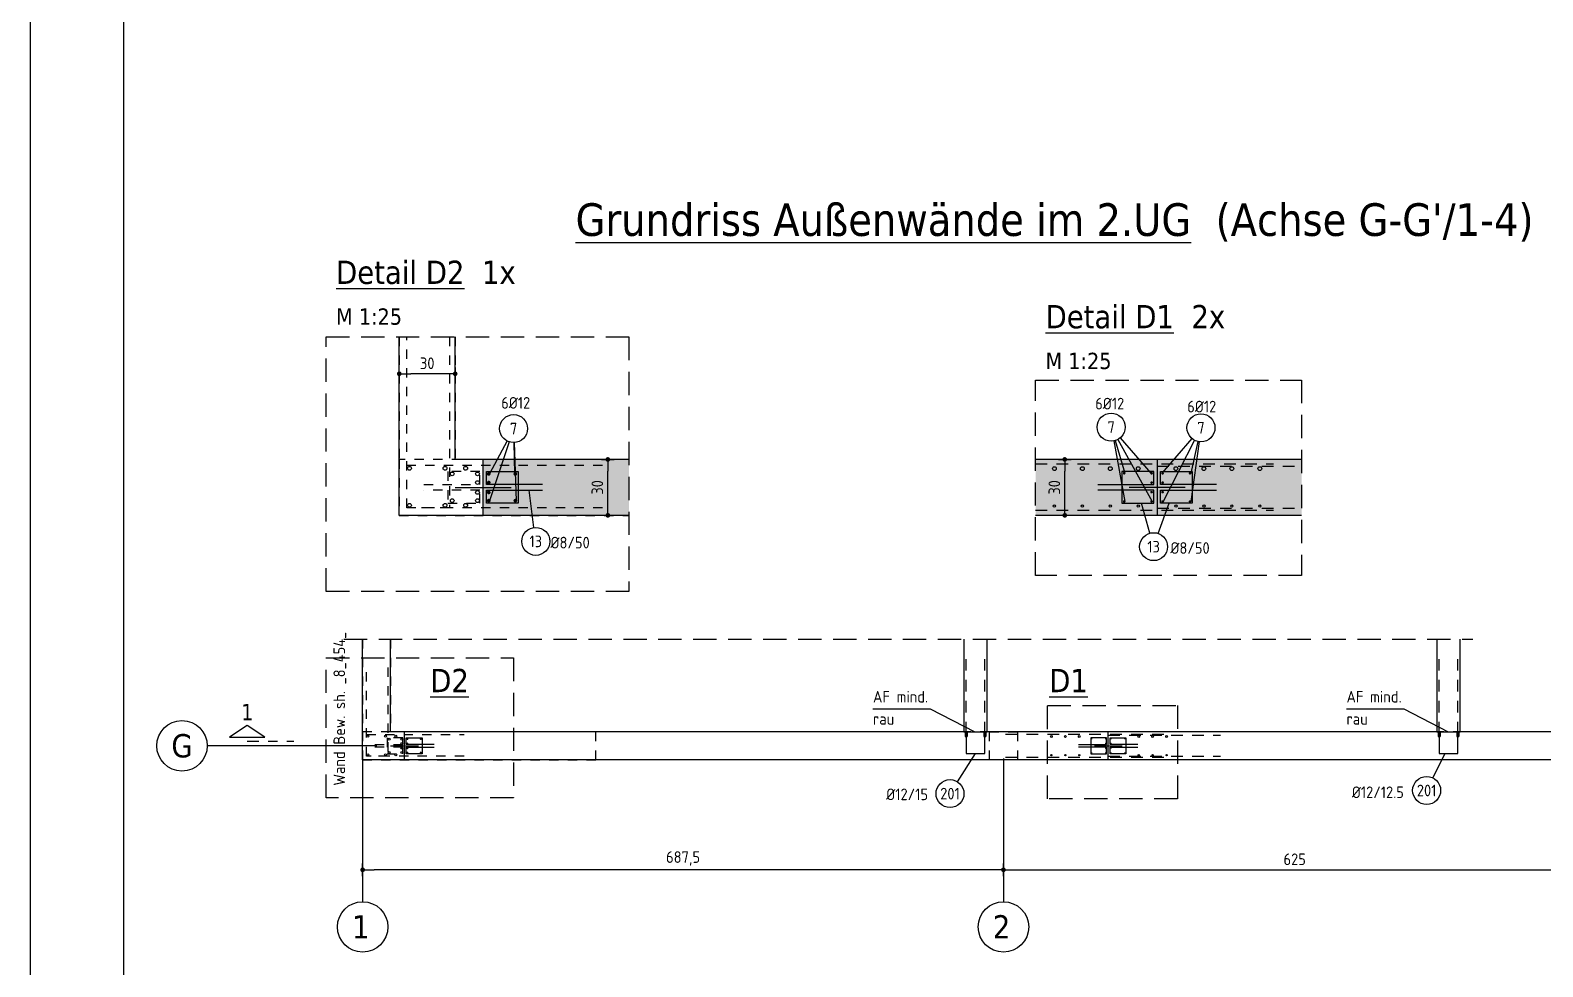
# Model space of a CAD drawing. Extents: x -17 to 74, y -15 to 121.
# Drawn here: x 0 to 16.23, y 19.59 to 29.64 of the extents above; entities that cross this region are included whole.
import ezdxf
from ezdxf.enums import TextEntityAlignment as Align

# ---------------------------------------------------------------- set-up
doc = ezdxf.new("R2010")
doc.units = 0
doc.header["$LTSCALE"] = 0.5
for name, pattern in [('AUSGEZOGEN', [1000.01, 1000, 0.01]), ('DASHDOTSMALL', [1.05, 0.5, -0.25, 0.05, -0.25]), ('DASHED', [0.75, 0.5, -0.25]), ('DOT', [0.175, 0.05, -0.125]), ('HIDDEN', [0.375, 0.25, -0.125]), ('HIDDEN2', [0.187, 0.125, -0.062]), ('PUNKT', [0.175, 0.05, -0.125]), ('STRICHLINIE', [0.75, 0.5, -0.25]), ('STRICHPUNKT2', [0.55, 0.25, -0.125, 0.05, -0.125])]:
    doc.linetypes.add(name, pattern=pattern)
for name, color, linetype in [('ACHSEN', 7, 'Continuous'), ('AFU', 7, 'Continuous'), ('BETON', 7, 'Continuous'), ('Brüstung 1.UG', 7, 'Continuous'), ('DETAIL', 7, 'Continuous'), ('DRUEBER', 7, 'Continuous'), ('grau_mittel', 7, 'Continuous'), ('HILFE', 7, 'Continuous'), ('LENTON', 7, 'Continuous'), ('MASSE', 7, 'Continuous'), ('RAHMEN', 7, 'Continuous'), ('RND', 7, 'Continuous'), ('SCHNITTE', 7, 'Continuous'), ('SFP_Achsen', 7, 'Continuous'), ('TEXT', 7, 'Continuous')]:
    doc.layers.add(name, color=color, linetype=linetype)
doc.styles.add('helv', font='tahoma.ttf')
doc.styles.add('txt', font='isocp.shx')
doc.linetypes.add('AFU_50K', pattern='A,0.15,["/",Standard,S=0.2,R=0,X=-0.01,Y=-0.1],0.07,["/",Standard,S=0.2,R=0,X=-0.01,Y=-0.1],0.15', length=0.37)
doc.dimstyles.new('DOT_I', dxfattribs={"dimscale": 0.5, "dimtxt": 0.25, "dimasz": 0.25, "dimexe": 0.1, "dimexo": 0.3, "dimgap": 0.1, "dimtad": 1, "dimdec": 3, "dimzin": 3, "dimtxsty": 'txt', "dimblk": 'DOT', "dimblk1": 'DOT', "dimblk2": 'DOT', "dimsah": 1, "dimcen": 0.1, "dimse1": 1, "dimse2": 1, "dimazin": 0, "dimtfac": 1, "dimtdec": 4, "dimtix": 1, "dimtmove": 2, "dimatfit": 3, "dimfxl": 0, "dimtvp": 1, "dimtolj": 1, "dimtzin": 0, "dimarcsym": 0})

# ---------------------------------------------------------------- blocks, each defined once
blk = doc.blocks.new('RND_HIN')
at = {"layer": 'RND', "color": 7, "linetype": 'Continuous'}
blk.add_circle((0, 0), 0.3, dxfattribs=at)
at = {"layer": 'RND', "color": 7, "linetype": 'Continuous', "style": 'txt'}
blk.add_attdef('POSI', text='', height=0.25, dxfattribs=at).set_placement((0, 0), align=Align.MIDDLE)
blk = doc.blocks.new('DOT')
at = {"layer": 'MASSE', "color": 7, "linetype": 'Continuous'}
for p, q in [((0, 0), (-1, 0)), ((0, 0.54), (0, -0.54))]:
    blk.add_line(p, q, dxfattribs=at)
at = {"layer": 'MASSE', "color": 7, "linetype": 'Continuous', "const_width": 0.2}
blk.add_lwpolyline([(-0.1, 0, 1), (0.1, 0, 1)], format="xyb", close=True, dxfattribs=at)
blk = doc.blocks.new('*D29')
at = {"layer": 'Defpoints', "color": 0, "linetype": 'AUSGEZOGEN', "transparency": 16777216}
for p in [(11.099, 25.037), (11.099, 25.037), (11.099, 24.437)]:
    blk.add_point(p, dxfattribs=at)
at = {"layer": 'MASSE', "color": 0, "linetype": 'AUSGEZOGEN', "lineweight": -2, "transparency": 16777216}
blk.add_line((11.099, 24.562), (11.099, 24.912), dxfattribs=at)
at = {"layer": 'MASSE', "color": 0, "linetype": 'AUSGEZOGEN', "lineweight": -2, "transparency": 16777216, "xscale": 0.125, "yscale": 0.125, "zscale": 0.125}
for p, rotation in [((11.099, 25.037), 90), ((11.099, 24.437), 270)]:
    blk.add_blockref('DOT', p, dxfattribs=dict(at, rotation=rotation))
at = {"layer": 'MASSE', "color": 0, "linetype": 'AUSGEZOGEN', "transparency": 16777216, "insert": (10.987, 24.737), "char_height": 0.125, "attachment_point": 5, "rotation": 90, "style": 'txt'}
blk.add_mtext('\\A1;30', dxfattribs=at)
blk = doc.blocks.new('*D30')
at = {"layer": 'Defpoints', "color": 0, "linetype": 'AUSGEZOGEN', "transparency": 16777216}
for p in [(6.197, 25.037), (6.197, 25.037), (6.197, 24.437)]:
    blk.add_point(p, dxfattribs=at)
at = {"layer": 'MASSE', "color": 0, "linetype": 'AUSGEZOGEN', "lineweight": -2, "transparency": 16777216}
blk.add_line((6.197, 24.562), (6.197, 24.912), dxfattribs=at)
at = {"layer": 'MASSE', "color": 0, "linetype": 'AUSGEZOGEN', "lineweight": -2, "transparency": 16777216, "xscale": 0.125, "yscale": 0.125, "zscale": 0.125}
for p, rotation in [((6.197, 25.037), 90), ((6.197, 24.437), 270)]:
    blk.add_blockref('DOT', p, dxfattribs=dict(at, rotation=rotation))
at = {"layer": 'MASSE', "color": 0, "linetype": 'AUSGEZOGEN', "transparency": 16777216, "insert": (6.084, 24.737), "char_height": 0.125, "attachment_point": 5, "rotation": 90, "style": 'txt'}
blk.add_mtext('\\A1;30', dxfattribs=at)
blk = doc.blocks.new('*D31')
at = {"layer": 'Defpoints', "color": 0, "linetype": 'AUSGEZOGEN', "transparency": 16777216}
for p in [(3.959, 25.956), (3.959, 25.956), (4.559, 25.956)]:
    blk.add_point(p, dxfattribs=at)
at = {"layer": 'MASSE', "color": 0, "linetype": 'AUSGEZOGEN', "lineweight": -2, "transparency": 16777216}
blk.add_line((4.434, 25.956), (4.084, 25.956), dxfattribs=at)
at = {"layer": 'MASSE', "color": 0, "linetype": 'AUSGEZOGEN', "lineweight": -2, "transparency": 16777216, "xscale": 0.125, "yscale": 0.125, "zscale": 0.125, "rotation": 180}
blk.add_blockref('DOT', (3.959, 25.956), dxfattribs=at)
at = {"layer": 'MASSE', "color": 0, "linetype": 'AUSGEZOGEN', "lineweight": -2, "transparency": 16777216, "xscale": 0.125, "yscale": 0.125, "zscale": 0.125}
blk.add_blockref('DOT', (4.559, 25.956), dxfattribs=at)
at = {"layer": 'MASSE', "color": 0, "linetype": 'AUSGEZOGEN', "transparency": 16777216, "insert": (4.259, 26.069), "char_height": 0.125, "attachment_point": 5, "style": 'txt'}
blk.add_mtext('\\A1;30', dxfattribs=at)
blk = doc.blocks.new('A0--19')
at = {"layer": 'RAHMEN'}
blk.add_line((0, 84.1), (0, 0), dxfattribs=at)
at = {"layer": 'RAHMEN', "color": 5}
blk.add_line((2, 83.6), (2, 0.5), dxfattribs=at)
blk = doc.blocks.new('SCHN-2')
at = {"layer": 'SCHNITTE', "color": 6, "linetype": 'Continuous'}
blk.add_lwpolyline([(0.378, 0.088), (0, 0.34), (-0.378, 0.088)], close=True, dxfattribs=at)
at = {"layer": 'SCHNITTE', "color": 1, "linetype": 'DASHDOTSMALL', "style": 'helv'}
blk.add_attdef('SCHN-2', text='', height=0.35, dxfattribs=at).set_placement((0, 0.45), align=Align.CENTER)
blk = doc.blocks.new('*D49')
at = {"layer": 'Defpoints', "color": 0, "linetype": 'AUSGEZOGEN', "transparency": 16777216}
for p in [(3.566, 20.633), (3.566, 20.633), (10.441, 20.633)]:
    blk.add_point(p, dxfattribs=at)
at = {"layer": 'MASSE', "color": 0, "linetype": 'AUSGEZOGEN', "lineweight": -2, "transparency": 16777216}
blk.add_line((10.316, 20.633), (3.691, 20.633), dxfattribs=at)
at = {"layer": 'MASSE', "color": 0, "linetype": 'AUSGEZOGEN', "lineweight": -2, "transparency": 16777216, "xscale": 0.125, "yscale": 0.125, "zscale": 0.125, "rotation": 180}
blk.add_blockref('DOT', (3.566, 20.633), dxfattribs=at)
at = {"layer": 'MASSE', "color": 0, "linetype": 'AUSGEZOGEN', "lineweight": -2, "transparency": 16777216, "xscale": 0.125, "yscale": 0.125, "zscale": 0.125}
blk.add_blockref('DOT', (10.441, 20.633), dxfattribs=at)
at = {"layer": 'MASSE', "color": 0, "linetype": 'AUSGEZOGEN', "transparency": 16777216, "insert": (7.004, 20.755), "char_height": 0.125, "attachment_point": 5, "style": 'txt'}
blk.add_mtext('\\A1;687,5', dxfattribs=at)
blk = doc.blocks.new('*D50')
at = {"layer": 'Defpoints', "color": 0, "linetype": 'AUSGEZOGEN', "transparency": 16777216}
for p in [(10.441, 20.633), (16.691, 20.633), (16.691, 20.633)]:
    blk.add_point(p, dxfattribs=at)
at = {"layer": 'MASSE', "color": 0, "linetype": 'AUSGEZOGEN', "lineweight": -2, "transparency": 16777216}
blk.add_line((10.566, 20.633), (16.566, 20.633), dxfattribs=at)
at = {"layer": 'MASSE', "color": 0, "linetype": 'AUSGEZOGEN', "lineweight": -2, "transparency": 16777216, "xscale": 0.125, "yscale": 0.125, "zscale": 0.125, "rotation": 180}
blk.add_blockref('DOT', (10.441, 20.633), dxfattribs=at)
at = {"layer": 'MASSE', "color": 0, "linetype": 'AUSGEZOGEN', "lineweight": -2, "transparency": 16777216, "xscale": 0.125, "yscale": 0.125, "zscale": 0.125}
blk.add_blockref('DOT', (16.691, 20.633), dxfattribs=at)
at = {"layer": 'MASSE', "color": 0, "linetype": 'AUSGEZOGEN', "transparency": 16777216, "insert": (13.566, 20.746), "char_height": 0.125, "attachment_point": 5, "style": 'txt'}
blk.add_mtext('\\A1;625', dxfattribs=at)

msp = doc.modelspace()

# ---------------------------------------------------------------- hatches: boundary and pattern name
at = {"layer": 'grau_mittel'}
msp.add_hatch(color=61, dxfattribs=at).paths.add_polyline_path([(6.42376, 25.03699), (4.8586, 25.03699), (4.8586, 24.43699), (6.42376, 24.43699)])
h = msp.add_hatch(color=61, dxfattribs=at)
h.paths.add_polyline_path([(12.08977, 24.43699), (12.08977, 25.03699), (10.78542, 25.03699), (10.78542, 24.43699)])
h.paths.add_polyline_path([(13.64074, 24.43699), (13.64074, 25.03699), (12.08977, 25.03699), (12.08977, 24.43699)])

# ---------------------------------------------------------------- linework, layer by layer
at = {"layer": 'ACHSEN', "color": 140, "linetype": 'AUSGEZOGEN'}
for p, q in [((3.7168, 21.96378), (1.89853, 21.96378)), ((3.56642, 21.82698), (3.56642, 20.2909)), ((10.44142, 21.82698), (10.44142, 20.2909))]:
    msp.add_line(p, q, dxfattribs=at)
at = {"layer": 'AFU', "color": 8, "linetype": 'AFU_50K'}
for p, q in [((4.8586, 24.43699), (4.8586, 25.03699)), ((12.08977, 25.03699), (12.08977, 24.43699)), ((4.01642, 21.81378), (4.01642, 22.11378)), ((10.01642, 22.11378), (10.26642, 22.11378)), ((11.56642, 21.81378), (11.56642, 22.11378)), ((15.09142, 22.11378), (15.34142, 22.11378))]:
    msp.add_line(p, q, dxfattribs=at)
at = {"layer": 'AFU', "color": 1, "linetype": 'AUSGEZOGEN'}
for p, q in [((4.5586, 24.73699), (5.1586, 24.73699)), ((12.38977, 24.73699), (11.78977, 24.73699)), ((3.86642, 21.96378), (4.16642, 21.96378)), ((11.41642, 21.96378), (11.71642, 21.96378))]:
    msp.add_line(p, q, dxfattribs=at)
at = {"layer": 'BETON', "color": 6, "linetype": 'AUSGEZOGEN', "lineweight": -2}
for p, q in [((3.9586, 24.43699), (3.9586, 26.35129)), ((4.5586, 25.03699), (4.5586, 26.35129)), ((6.42376, 25.03699), (4.5586, 25.03699)), ((13.64074, 25.03699), (10.78542, 25.03699)), ((6.42376, 24.43699), (3.9586, 24.43699)), ((13.64074, 24.43699), (10.78542, 24.43699)), ((3.56642, 21.81378), (3.56642, 23.1079)), ((3.86642, 22.11378), (3.86642, 23.1079)), ((10.01642, 23.1079), (10.01642, 22.11378)), ((10.26642, 22.11378), (10.26642, 23.1079)), ((15.09142, 23.1079), (15.09142, 22.11378)), ((15.34142, 22.11378), (15.34142, 23.1079)), ((10.01642, 22.11378), (3.86642, 22.11378)), ((15.09142, 22.11378), (10.26642, 22.11378)), ((24.51642, 22.11378), (15.34142, 22.11378)), ((24.81642, 21.81378), (3.56642, 21.81378))]:
    msp.add_line(p, q, dxfattribs=at)
at = {"layer": 'Brüstung 1.UG', "color": 102, "linetype": 'DOT'}
for p, q in [((3.9586, 26.35129), (3.9586, 25.03699)), ((4.5586, 26.35129), (4.5586, 25.03699)), ((3.56642, 23.1079), (3.56642, 22.11378)), ((3.86642, 23.1079), (3.86642, 22.11378)), ((10.29142, 22.11378), (6.06642, 22.11378)), ((16.56642, 22.11378), (10.59142, 22.11378)), ((10.29142, 21.81378), (6.06642, 21.81378)), ((16.56642, 21.81378), (10.59142, 21.81378))]:
    msp.add_line(p, q, dxfattribs=at)
at = {"layer": 'DETAIL', "color": 102, "linetype": 'STRICHLINIE'}
for points in [[(3.17424, 23.62042), (3.17424, 26.35129), (6.42376, 26.35129), (6.42376, 23.62042)], [(10.78542, 23.79103), (10.78542, 25.88919), (13.64074, 25.88919), (13.64074, 23.79103)], [(3.17424, 21.40549), (3.17424, 22.90805), (5.18368, 22.90805), (5.18368, 21.40549)], [(10.91424, 21.39394), (10.91424, 22.39461), (12.30829, 22.39461), (12.30829, 21.39394)]]:
    msp.add_lwpolyline(points, close=True, dxfattribs=at)
at = {"layer": 'DRUEBER', "color": 7, "linetype": 'PUNKT', "lineweight": -2}
for p, q in [((3.9586, 25.03699), (3.9586, 24.43699)), ((6.42376, 25.03699), (3.9586, 25.03699)), ((3.9586, 24.43699), (6.42376, 24.43699)), ((6.06642, 22.11378), (3.56642, 22.11378)), ((3.56642, 22.11378), (3.56642, 21.81378)), ((6.06642, 21.81378), (6.06642, 22.11378)), ((10.29142, 22.11378), (10.59142, 22.11378)), ((10.29142, 21.81378), (10.29142, 22.11378)), ((10.59142, 22.11378), (10.59142, 21.81378)), ((3.56642, 21.81378), (6.06642, 21.81378)), ((10.59142, 21.81378), (10.29142, 21.81378))]:
    msp.add_line(p, q, dxfattribs=at)
at = {"layer": 'HILFE', "color": 102, "linetype": 'DASHED'}
msp.add_line((3.36346, 23.1079), (15.47773, 23.1079), dxfattribs=at)
at = {"layer": 'HILFE', "color": 102, "linetype": 'AUSGEZOGEN'}
for p, q in [((9.04143, 22.36131), (9.65648, 22.36131)), ((9.65648, 22.36131), (10.13252, 22.11378)), ((14.12193, 22.36131), (14.73699, 22.36131)), ((14.73699, 22.36131), (15.21302, 22.11378))]:
    msp.add_line(p, q, dxfattribs=at)
at = {"layer": 'LENTON', "color": 102}
for p, q in [((10.0316, 22.11378), (10.0316, 22.11274)), ((10.03651, 22.11378), (10.0316, 22.11378)), ((10.0316, 22.11274), (10.03275, 22.11214)), ((10.03275, 22.11141), (10.0316, 22.11082)), ((10.0316, 22.11082), (10.0316, 22.06529)), ((10.03412, 22.11378), (10.0353, 22.11282)), ((10.04754, 22.11282), (10.0353, 22.11282)), ((10.0353, 22.11282), (10.03715, 22.09523)), ((10.04754, 22.11282), (10.0353, 22.11282)), ((10.03715, 22.08252), (10.0353, 22.06493)), ((10.04633, 22.11378), (10.03651, 22.11378)), ((10.04569, 22.09523), (10.03715, 22.09523)), ((10.04569, 22.08252), (10.03715, 22.08252)), ((10.04569, 22.09523), (10.04754, 22.11282)), ((10.04754, 22.06493), (10.04569, 22.08252)), ((10.05123, 22.11378), (10.04633, 22.11378)), ((10.04754, 22.11282), (10.04872, 22.11378)), ((10.05009, 22.11214), (10.05123, 22.11274)), ((10.05123, 22.11082), (10.05009, 22.11141)), ((10.05123, 22.11378), (10.05123, 22.11274)), ((10.05123, 22.11082), (10.05123, 22.06529)), ((10.2316, 22.11378), (10.2316, 22.11274)), ((10.23651, 22.11378), (10.2316, 22.11378)), ((10.2316, 22.11274), (10.23275, 22.11214)), ((10.23275, 22.11141), (10.2316, 22.11082)), ((10.2316, 22.11082), (10.2316, 22.06529)), ((10.23412, 22.11378), (10.2353, 22.11282)), ((10.24754, 22.11282), (10.2353, 22.11282)), ((10.2353, 22.11282), (10.23715, 22.09523)), ((10.24754, 22.11282), (10.2353, 22.11282)), ((10.23715, 22.08252), (10.2353, 22.06493)), ((10.24633, 22.11378), (10.23651, 22.11378)), ((10.24569, 22.09523), (10.23715, 22.09523)), ((10.24569, 22.08252), (10.23715, 22.08252)), ((10.24569, 22.09523), (10.24754, 22.11282)), ((10.24754, 22.06493), (10.24569, 22.08252)), ((10.25123, 22.11378), (10.24633, 22.11378)), ((10.24754, 22.11282), (10.24872, 22.11378)), ((10.25009, 22.11214), (10.25123, 22.11274)), ((10.25123, 22.11082), (10.25009, 22.11141)), ((10.25123, 22.11378), (10.25123, 22.11274)), ((10.25123, 22.11082), (10.25123, 22.06529)), ((15.1066, 22.11378), (15.1066, 22.11274)), ((15.11151, 22.11378), (15.1066, 22.11378)), ((15.1066, 22.11274), (15.10775, 22.11214)), ((15.10775, 22.11141), (15.1066, 22.11082)), ((15.1066, 22.11082), (15.1066, 22.06529)), ((15.10912, 22.11378), (15.1103, 22.11282)), ((15.12254, 22.11282), (15.1103, 22.11282)), ((15.1103, 22.11282), (15.11215, 22.09523)), ((15.12254, 22.11282), (15.1103, 22.11282)), ((15.11215, 22.08252), (15.1103, 22.06493)), ((15.12133, 22.11378), (15.11151, 22.11378)), ((15.12069, 22.09523), (15.11215, 22.09523)), ((15.12069, 22.08252), (15.11215, 22.08252)), ((15.12069, 22.09523), (15.12254, 22.11282)), ((15.12254, 22.06493), (15.12069, 22.08252)), ((15.12623, 22.11378), (15.12133, 22.11378)), ((15.12254, 22.11282), (15.12372, 22.11378)), ((15.12509, 22.11214), (15.12623, 22.11274)), ((15.12623, 22.11082), (15.12509, 22.11141)), ((15.12623, 22.11378), (15.12623, 22.11274)), ((15.12623, 22.11082), (15.12623, 22.06529)), ((15.3066, 22.11378), (15.3066, 22.11274)), ((15.31151, 22.11378), (15.3066, 22.11378)), ((15.3066, 22.11274), (15.30775, 22.11214)), ((15.30775, 22.11141), (15.3066, 22.11082)), ((15.3066, 22.11082), (15.3066, 22.06529)), ((15.30912, 22.11378), (15.3103, 22.11282)), ((15.32254, 22.11282), (15.3103, 22.11282)), ((15.3103, 22.11282), (15.31215, 22.09523)), ((15.32254, 22.11282), (15.3103, 22.11282)), ((15.31215, 22.08252), (15.3103, 22.06493)), ((15.32133, 22.11378), (15.31151, 22.11378)), ((15.32069, 22.09523), (15.31215, 22.09523)), ((15.32069, 22.08252), (15.31215, 22.08252)), ((15.32069, 22.09523), (15.32254, 22.11282)), ((15.32254, 22.06493), (15.32069, 22.08252)), ((15.32623, 22.11378), (15.32133, 22.11378)), ((15.32254, 22.11282), (15.32372, 22.11378)), ((15.32509, 22.11214), (15.32623, 22.11274)), ((15.32623, 22.11082), (15.32509, 22.11141)), ((15.32623, 22.11378), (15.32623, 22.11274)), ((15.32623, 22.11082), (15.32623, 22.06529)), ((10.0316, 22.06529), (10.03292, 22.06398)), ((10.03292, 22.06398), (10.03406, 22.06398)), ((10.04142, 22.06398), (10.03406, 22.06398)), ((10.0353, 22.06493), (10.03412, 22.06398)), ((10.04878, 22.06398), (10.04142, 22.06398)), ((10.04872, 22.06398), (10.04754, 22.06493)), ((10.04992, 22.06398), (10.04878, 22.06398)), ((10.04992, 22.06398), (10.05123, 22.06529)), ((10.2316, 22.06529), (10.23292, 22.06398)), ((10.23292, 22.06398), (10.23406, 22.06398)), ((10.24142, 22.06398), (10.23406, 22.06398)), ((10.2353, 22.06493), (10.23412, 22.06398)), ((10.24878, 22.06398), (10.24142, 22.06398)), ((10.24872, 22.06398), (10.24754, 22.06493)), ((10.24992, 22.06398), (10.24878, 22.06398)), ((10.24992, 22.06398), (10.25123, 22.06529)), ((15.1066, 22.06529), (15.10792, 22.06398)), ((15.10792, 22.06398), (15.10906, 22.06398)), ((15.11642, 22.06398), (15.10906, 22.06398)), ((15.1103, 22.06493), (15.10912, 22.06398)), ((15.12378, 22.06398), (15.11642, 22.06398)), ((15.12372, 22.06398), (15.12254, 22.06493)), ((15.12492, 22.06398), (15.12378, 22.06398)), ((15.12492, 22.06398), (15.12623, 22.06529)), ((15.3066, 22.06529), (15.30792, 22.06398)), ((15.30792, 22.06398), (15.30906, 22.06398)), ((15.31642, 22.06398), (15.30906, 22.06398)), ((15.3103, 22.06493), (15.30912, 22.06398)), ((15.32378, 22.06398), (15.31642, 22.06398)), ((15.32372, 22.06398), (15.32254, 22.06493)), ((15.32492, 22.06398), (15.32378, 22.06398)), ((15.32492, 22.06398), (15.32623, 22.06529))]:
    msp.add_line(p, q, dxfattribs=at)
at = {"layer": 'LENTON', "color": 102, "linetype": 'AUSGEZOGEN'}
for p, q in [((10.04754, 22.06493), (10.0353, 22.06493)), ((10.24754, 22.06493), (10.2353, 22.06493)), ((15.12254, 22.06493), (15.1103, 22.06493)), ((15.32254, 22.06493), (15.3103, 22.06493))]:
    msp.add_line(p, q, dxfattribs=at)
at = {"layer": 'LENTON', "color": 102}
for centre, start, end in [((10.03256, 22.11178), 297.500065, 62.499935), ((10.05028, 22.11178), 117.500045, 242.499955), ((10.23256, 22.11178), 297.500065, 62.499935), ((10.25028, 22.11178), 117.500045, 242.499955), ((15.10756, 22.11178), 297.500065, 62.499935), ((15.12528, 22.11178), 117.500045, 242.499955), ((15.30756, 22.11178), 297.500065, 62.499935), ((15.32528, 22.11178), 117.500045, 242.499955)]:
    msp.add_arc(centre, 0.00041, start, end, dxfattribs=at)
at = {"layer": 'RND', "color": 102, "linetype": 'AUSGEZOGEN'}
for p, q in [((5.11566, 25.23531), (4.9288, 24.88127)), ((5.1384, 25.22561), (4.9288, 24.59433)), ((5.18834, 25.21799), (5.19434, 24.88127)), ((5.19122, 25.21807), (5.21434, 24.59433)), ((11.62409, 25.23587), (11.74336, 24.58566)), ((11.63954, 25.23956), (11.74336, 24.88832)), ((11.66959, 25.25213), (12.03796, 24.58566)), ((11.69498, 25.26981), (12.02396, 24.88832)), ((12.46278, 25.26258), (12.14158, 24.88832)), ((12.4921, 25.24289), (12.15558, 24.58566)), ((12.52741, 25.23009), (12.45018, 24.88832)), ((12.53975, 25.22784), (12.45018, 24.58566)), ((5.4046, 24.30629), (5.35282, 24.70699)), ((12.01265, 24.24522), (11.92398, 24.56699)), ((12.10259, 24.242), (12.21774, 24.56699)), ((9.94804, 21.57727), (10.14112, 21.88252)), ((15.0491, 21.61835), (15.182, 21.88252))]:
    msp.add_line(p, q, dxfattribs=at)
at = {"layer": 'RND', "color": 7, "linetype": 'HIDDEN2'}
for points in [[(4.4986, 26.35129), (4.4986, 24.51699), (4.0386, 24.51699), (4.0386, 26.35129)], [(6.1386, 24.51699), (4.0386, 24.51699), (4.0386, 24.97699), (6.1386, 24.97699)], [(4.22181, 24.76699), (4.82181, 24.76699), (4.82181, 24.90699), (4.48181, 24.90699), (4.48181, 24.56699), (4.82181, 24.56699), (4.82181, 24.70699), (4.22181, 24.70699)], [(3.83642, 22.80378), (3.83642, 21.85378), (3.60642, 21.85378), (3.60642, 22.80378)], [(4.65642, 21.85378), (3.60642, 21.85378), (3.60642, 22.08378), (4.65642, 22.08378)], [(3.69803, 21.97878), (3.99803, 21.97878), (3.99803, 22.04878), (3.82803, 22.04878), (3.82803, 21.87878), (3.99803, 21.87878), (3.99803, 21.94878), (3.69803, 21.94878)]]:
    msp.add_lwpolyline(points, dxfattribs=at)
at = {"layer": 'RND', "color": 1, "linetype": 'AUSGEZOGEN'}
for points in [[(5.49538, 24.76699), (4.89538, 24.76699), (4.89538, 24.90699), (5.23538, 24.90699), (5.23538, 24.56699), (4.89538, 24.56699), (4.89538, 24.70699), (5.49538, 24.70699)], [(11.45298, 24.76699), (12.05298, 24.76699), (12.05298, 24.90699), (11.71298, 24.90699), (11.71298, 24.56699), (12.05298, 24.56699), (12.05298, 24.70699), (11.45298, 24.70699)], [(12.72656, 24.76699), (12.12656, 24.76699), (12.12656, 24.90699), (12.46656, 24.90699), (12.46656, 24.56699), (12.12656, 24.56699), (12.12656, 24.70699), (12.72656, 24.70699)], [(10.04142, 22.08252), (10.04142, 21.88252), (10.24142, 21.88252), (10.24142, 22.08252)], [(15.11642, 22.08252), (15.11642, 21.88252), (15.31642, 21.88252), (15.31642, 22.08252)]]:
    msp.add_lwpolyline(points, dxfattribs=at)
at = {"layer": 'RND', "color": 7, "linetype": 'AUSGEZOGEN'}
for points, const_width in [([(4.9088, 24.88127, 1), (4.9288, 24.88127, 1)], 0.02), ([(5.19434, 24.88127, 1), (5.21434, 24.88127, 1)], 0.02), ([(11.74336, 24.88832, -1), (11.72936, 24.88832, -1)], 0.014), ([(12.03796, 24.88832, -1), (12.02396, 24.88832, -1)], 0.014), ([(12.14158, 24.88832, 1), (12.15558, 24.88832, 1)], 0.014), ([(12.43618, 24.88832, 1), (12.45018, 24.88832, 1)], 0.014), ([(4.9088, 24.7882, 1), (4.9288, 24.7882, 1)], 0.02), ([(4.9088, 24.68322, 1), (4.9288, 24.68322, 1)], 0.02), ([(12.03796, 24.78818, -1), (12.02396, 24.78818, -1)], 0.014), ([(12.03796, 24.6858, 1), (12.02396, 24.6858, 1)], 0.014), ([(12.14158, 24.78818, 1), (12.15558, 24.78818, 1)], 0.014), ([(12.14158, 24.6858, -1), (12.15558, 24.6858, -1)], 0.014), ([(4.9088, 24.59433, 1), (4.9288, 24.59433, 1)], 0.02), ([(5.19434, 24.59433, 1), (5.21434, 24.59433, 1)], 0.02), ([(11.74336, 24.58566, 1), (11.72936, 24.58566, 1)], 0.014), ([(12.03796, 24.58566, 1), (12.02396, 24.58566, 1)], 0.014), ([(12.14158, 24.58566, -1), (12.15558, 24.58566, -1)], 0.014), ([(12.43618, 24.58566, -1), (12.45018, 24.58566, -1)], 0.014), ([(4.04152, 22.03591, 1), (4.05152, 22.03591, 1)], 0.01), ([(4.04152, 21.98938, 1), (4.05152, 21.98938, 1)], 0.01), ([(4.04152, 21.93689, 1), (4.05152, 21.93689, 1)], 0.01), ([(4.18429, 22.03591, 1), (4.19429, 22.03591, 1)], 0.01), ([(11.39321, 22.03944, -1), (11.38621, 22.03944, -1)], 0.007), ([(11.54051, 22.03944, -1), (11.53351, 22.03944, -1)], 0.007), ([(11.54051, 21.98937, -1), (11.53351, 21.98937, -1)], 0.007), ([(11.54051, 21.93818, 1), (11.53351, 21.93818, 1)], 0.007), ([(11.59233, 22.03944, 1), (11.59933, 22.03944, 1)], 0.007), ([(11.59233, 21.98937, 1), (11.59933, 21.98937, 1)], 0.007), ([(11.59233, 21.93818, -1), (11.59933, 21.93818, -1)], 0.007), ([(11.73962, 22.03944, 1), (11.74662, 22.03944, 1)], 0.007), ([(4.04152, 21.89244, 1), (4.05152, 21.89244, 1)], 0.01), ([(4.18429, 21.89244, 1), (4.19429, 21.89244, 1)], 0.01), ([(11.39321, 21.88811, 1), (11.38621, 21.88811, 1)], 0.007), ([(11.54051, 21.88811, 1), (11.53351, 21.88811, 1)], 0.007), ([(11.59233, 21.88811, -1), (11.59933, 21.88811, -1)], 0.007), ([(11.73962, 21.88811, -1), (11.74662, 21.88811, -1)], 0.007)]:
    msp.add_lwpolyline(points, format="xyb", close=True, dxfattribs=dict(at, const_width=const_width))
at = {"layer": 'RND', "color": 7, "linetype": 'HIDDEN'}
for points in [[(10.78542, 24.9887), (13.33977, 24.9887)], [(12.08977, 24.96583), (13.64074, 24.96583)], [(12.08977, 24.51433), (13.64074, 24.51433)], [(10.78542, 24.49364), (13.33977, 24.49364)], [(10.4624, 22.08963), (12.19142, 22.08963)], [(11.56642, 22.07819), (12.77178, 22.07819)], [(10.4624, 21.8421), (12.19142, 21.8421)], [(11.56642, 21.85245), (12.77178, 21.85245)]]:
    msp.add_lwpolyline(points, dxfattribs=at)
at = {"layer": 'RND', "color": 1, "linetype": 'HIDDEN'}
for points in [[(10.04142, 22.09523), (10.04142, 22.89523)], [(10.24142, 22.09523), (10.24142, 22.89523)], [(15.11642, 22.09523), (15.11642, 22.89523)], [(15.31642, 22.09523), (15.31642, 22.89523)]]:
    msp.add_lwpolyline(points, dxfattribs=at)
at = {"layer": 'RND', "color": 7, "linetype": 'AUSGEZOGEN'}
for points in [[(4.33481, 21.97878), (4.03481, 21.97878), (4.03481, 22.04878), (4.20481, 22.04878), (4.20481, 21.87878), (4.03481, 21.87878), (4.03481, 21.94878), (4.33481, 21.94878)], [(11.24803, 21.97878), (11.54803, 21.97878), (11.54803, 22.04878), (11.37803, 22.04878), (11.37803, 21.87878), (11.54803, 21.87878), (11.54803, 21.94878), (11.24803, 21.94878)], [(11.88481, 21.97878), (11.58481, 21.97878), (11.58481, 22.04878), (11.75481, 22.04878), (11.75481, 21.87878), (11.58481, 21.87878), (11.58481, 21.94878), (11.88481, 21.94878)]]:
    msp.add_lwpolyline(points, dxfattribs=at)
for centre, radius in [((4.06917, 24.9418), 0.02), ((4.45019, 24.9418), 0.02), ((4.52766, 24.88127), 0.02), ((4.6712, 24.9418), 0.02), ((4.79839, 24.88127), 0.02), ((10.9878, 24.93832), 0.02), ((11.2878, 24.93832), 0.02), ((11.5878, 24.93832), 0.02), ((11.8878, 24.93832), 0.02), ((12.29174, 24.93832), 0.02), ((12.59174, 24.93832), 0.02), ((12.89174, 24.93832), 0.02), ((13.19174, 24.93832), 0.02), ((4.79839, 24.7882), 0.02), ((4.79839, 24.68322), 0.02), ((4.06917, 24.54425), 0.02), ((4.45019, 24.54425), 0.02), ((4.52766, 24.59433), 0.02), ((4.6712, 24.54425), 0.02), ((4.79839, 24.59433), 0.02), ((10.9878, 24.53682), 0.012), ((11.2878, 24.53682), 0.012), ((11.5878, 24.53682), 0.012), ((11.8878, 24.53682), 0.012), ((12.29174, 24.53682), 0.012), ((12.59174, 24.53682), 0.012), ((12.89174, 24.53682), 0.012), ((13.19174, 24.53682), 0.012), ((3.6217, 22.06618), 0.01), ((3.81222, 22.06618), 0.01), ((3.92272, 22.06618), 0.01), ((10.95526, 22.06444), 0.01), ((11.10526, 22.06444), 0.01), ((11.25526, 22.06444), 0.01), ((11.89213, 22.06444), 0.01), ((12.04213, 22.06444), 0.01), ((12.19213, 22.06444), 0.01), ((3.85095, 22.03591), 0.01), ((3.98632, 22.03591), 0.01), ((3.98632, 21.98938), 0.01), ((3.98632, 21.93689), 0.01), ((3.6217, 21.86741), 0.01), ((3.81222, 21.86741), 0.01), ((3.85095, 21.89244), 0.01), ((3.92272, 21.86741), 0.01), ((3.98632, 21.89244), 0.01), ((10.95526, 21.86369), 0.006), ((11.10526, 21.86369), 0.006), ((11.25526, 21.86369), 0.006), ((11.89213, 21.86369), 0.006), ((12.04213, 21.86369), 0.006), ((12.19213, 21.86369), 0.006)]:
    msp.add_circle(centre, radius, dxfattribs=at)
at = {"layer": 'SCHNITTE', "color": 6, "linetype": 'STRICHPUNKT2'}
msp.add_line((2.32812, 22.01261), (2.82812, 22.01261), dxfattribs=at)
at = {"layer": 'SFP_Achsen', "color": 7, "linetype": 'AUSGEZOGEN'}
for centre in [(1.62805, 21.96378), (3.56642, 20.02043), (10.44142, 20.02043)]:
    msp.add_circle(centre, 0.27048, dxfattribs=at)

# ---------------------------------------------------------------- block references
at = {"layer": 'RAHMEN', "color": 7, "linetype": 'AUSGEZOGEN', "xscale": 0.5, "yscale": 0.5, "zscale": 0.5}
msp.add_blockref('A0--19', (0, 0), dxfattribs=at)
at = {"layer": 'RND', "color": 7, "linetype": 'AUSGEZOGEN', "xscale": 0.5, "yscale": 0.5, "zscale": 0.5}
for p, values in [((5.18567, 25.36797), {'POSI': '7'}), ((11.59702, 25.38341), {'POSI': '7'}), ((12.56047, 25.3764), {'POSI': '7'}), ((5.42382, 24.15752), {'POSI': '13'}), ((12.0525, 24.10061), {'POSI': '13'}), ((9.86786, 21.45051), {'POSI': '201'}), ((14.98169, 21.48435), {'POSI': '201'})]:
    msp.add_blockref('RND_HIN', p, dxfattribs=at).add_auto_attribs(values)
at = {"layer": 'SCHNITTE', "color": 6, "linetype": 'STRICHPUNKT2', "xscale": 0.5, "yscale": 0.5, "zscale": 0.5}
msp.add_blockref('SCHN-2', (2.32812, 22.01261), dxfattribs=at).add_auto_attribs({'SCHN-2': '1'})

# ---------------------------------------------------------------- texts
at = {"layer": 'SFP_Achsen', "color": 6, "linetype": 'AUSGEZOGEN', "style": 'helv'}
for s, p in [('G', (1.514, 21.83939)), ('1', (3.45237, 19.89604)), ('2', (10.32737, 19.89604))]:
    msp.add_text(s, height=0.25, dxfattribs=at).set_placement(p)
at = {"layer": 'TEXT', "color": 5, "linetype": 'AUSGEZOGEN', "style": 'helv'}
msp.add_text("%%UGrundriss Außenwände im 2.UG%%U  (Achse G-G'/1-4)", height=0.35, dxfattribs=at).set_placement((5.85067, 27.43594))
at = {"layer": 'TEXT', "color": 6, "linetype": 'AUSGEZOGEN', "style": 'helv'}
for s, p in [('%%UDetail D2%%U  1x', (3.28126, 26.92012)), ('%%UDetail D1%%U  2x', (10.89345, 26.44417)), ('%%UD2', (4.29139, 22.53911)), ('%%UD1', (10.93227, 22.53911))]:
    msp.add_text(s, height=0.25, dxfattribs=at).set_placement(p)
at = {"layer": 'TEXT', "color": 1, "linetype": 'AUSGEZOGEN', "style": 'helv'}
for p in [(3.28126, 26.48262), (10.89345, 26.00667)]:
    msp.add_text('M 1:25', height=0.175, dxfattribs=at).set_placement(p)
at = {"layer": 'TEXT', "color": 7, "linetype": 'AUSGEZOGEN', "style": 'txt'}
for s, p in [('6%%C12', (5.05268, 25.58138)), ('6%%C12', (11.42585, 25.57351)), ('6%%C12', (12.41307, 25.54155)), ('%%C8/50', (5.58118, 24.08187)), ('%%C8/50', (12.23222, 24.02389)), ('AF mind.', (9.0415, 22.42815)), ('AF mind.', (14.122, 22.42815)), ('rau', (9.0415, 22.19065)), ('rau', (14.122, 22.19065)), ('%%C12/15', (9.18345, 21.38024)), ('%%C12/12.5', (14.17882, 21.40261))]:
    msp.add_text(s, height=0.125, dxfattribs=at).set_placement(p)
msp.add_text('Wand Bew. sh. _8_454_', height=0.125, rotation=90, dxfattribs=at).set_placement((3.37804, 21.53611))

# ---------------------------------------------------------------- dimensions: what is measured, and where the dimension line sits
at = {"layer": 'MASSE', "color": 7, "linetype": 'AUSGEZOGEN'}
for base, p1, p2, override, picture, middle in [((3.9586, 25.95646), (4.5586, 25.95646), (3.9586, 25.95646), {"dimdec": 0, "dimlfac": 50}, '*D31', (4.2586, 26.06896)), ((3.56642, 20.63342), (10.44142, 20.63342), (3.56642, 20.63342), {"dimdec": 1, "dimlfac": 100}, '*D49', (7.00392, 20.7553)), ((16.69142, 20.63342), (10.44142, 20.63342), (16.69142, 20.63342), {"dimdec": 0, "dimlfac": 100}, '*D50', (13.56642, 20.74594))]:
    dim = msp.add_linear_dim(base=base, p1=p1, p2=p2, dimstyle='DOT_I', override=override, dxfattribs=at)
    dim.commit()
    dim.dimension.update_dxf_attribs({"geometry": picture, "text_midpoint": middle})
for base, p1, p2, picture, middle in [((6.19673, 25.03699), (6.19673, 24.43699), (6.19673, 25.03699), '*D30', (6.08423, 24.73699)), ((11.09935, 25.03699), (11.09935, 24.43699), (11.09935, 25.03699), '*D29', (10.98685, 24.73699))]:
    dim = msp.add_linear_dim(base=base, p1=p1, p2=p2, angle=90, dimstyle='DOT_I', override={"dimdec": 0, "dimlfac": 50}, dxfattribs=at)
    dim.commit()
    dim.dimension.update_dxf_attribs({"geometry": picture, "text_midpoint": middle})

doc.saveas('drawing.dxf')
